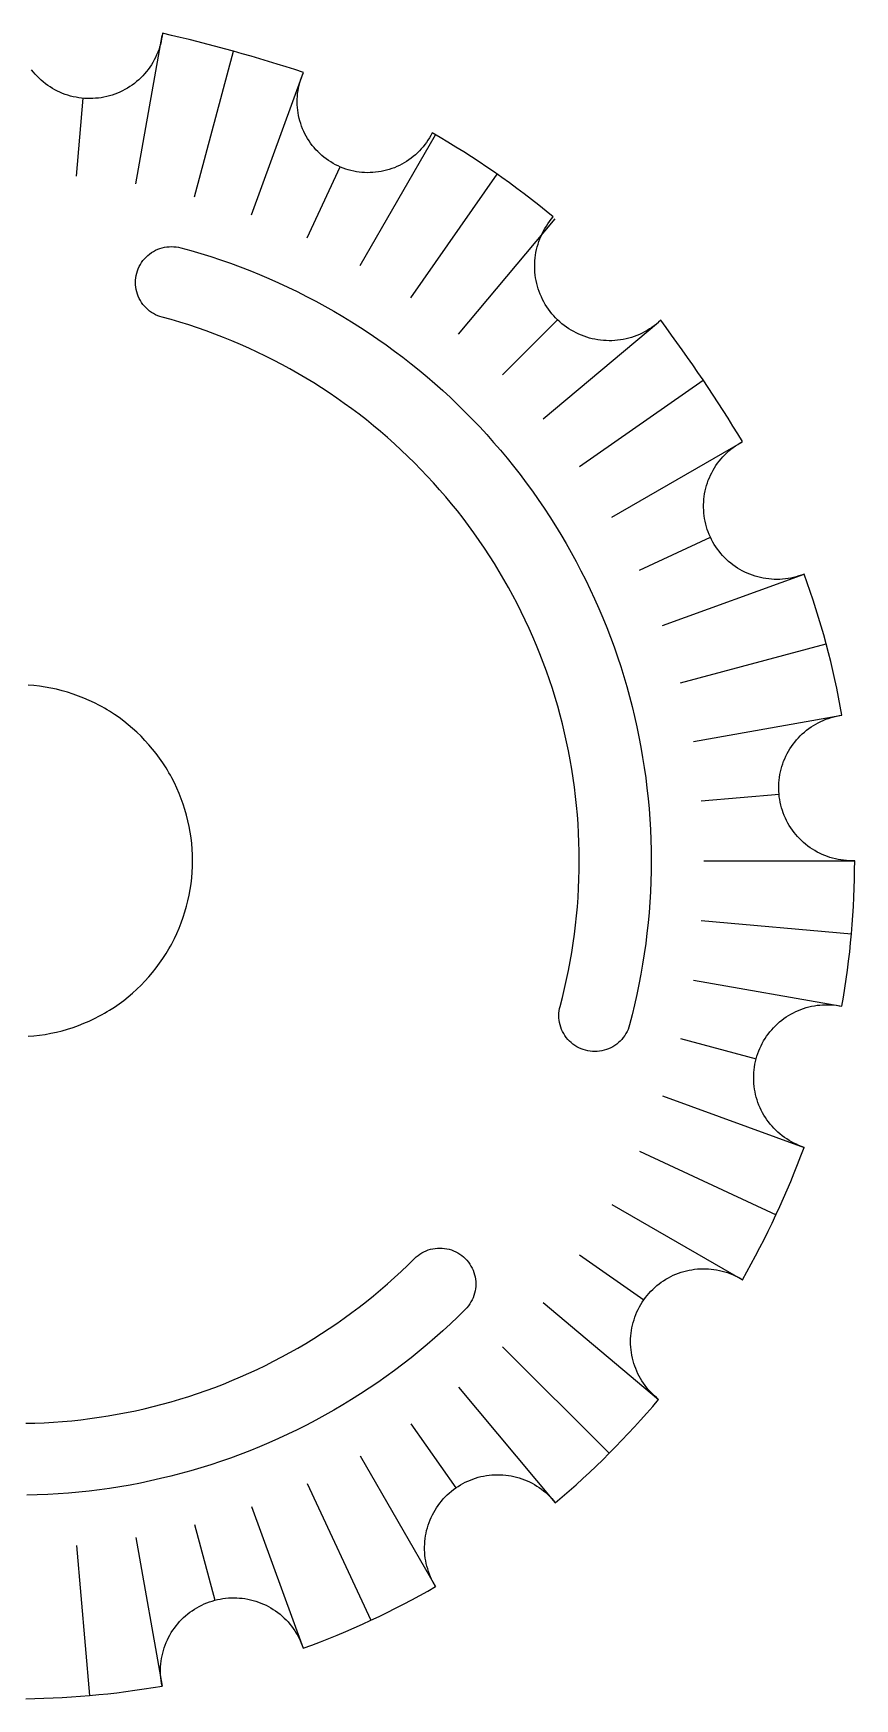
# Model space of a CAD drawing. Extents: x -105 to 105, y -35 to 35.
# Drawn here: x -69.3 to -35, y -35 to 34.6 of the extents above; entities that cross this region are included whole.
import ezdxf

# ---------------------------------------------------------------- set-up
doc = ezdxf.new("R2010")
doc.units = 0
doc.layers.get('0').update_dxf_attribs({"linetype": 'CONTINUOUS'})

msp = doc.modelspace()

# ---------------------------------------------------------------- linework, layer by layer
for points in [[(-69.618, -34.997), (-69.237, -34.99), (-68.855, -34.979), (-68.473, -34.964), (-68.092, -34.945), (-67.711, -34.922), (-67.33, -34.895), (-66.95, -34.864), (-66.57, -34.828), (-66.19, -34.789), (-65.811, -34.746), (-65.432, -34.698), (-65.054, -34.647), (-64.676, -34.591), (-64.299, -34.532), (-63.922, -34.468), (-63.944, -34.354), (-63.962, -34.24), (-63.975, -34.125), (-63.983, -34.009), (-63.988, -33.894), (-63.987, -33.778), (-63.983, -33.662), (-63.974, -33.546), (-63.961, -33.431), (-63.943, -33.317), (-63.921, -33.203), (-63.895, -33.09), (-63.865, -32.978), (-63.83, -32.868), (-63.792, -32.759), (-63.748, -32.651), (-63.702, -32.545), (-63.651, -32.441), (-63.596, -32.339), (-63.537, -32.239), (-63.474, -32.142), (-63.408, -32.047), (-63.338, -31.954), (-63.265, -31.864), (-63.189, -31.777), (-63.109, -31.693), (-63.026, -31.612), (-62.941, -31.534), (-62.852, -31.46), (-62.76, -31.389), (-62.666, -31.321), (-62.569, -31.258), (-62.471, -31.197), (-62.369, -31.141), (-62.266, -31.088), (-62.161, -31.04), (-62.054, -30.996), (-61.945, -30.955), (-61.835, -30.919), (-61.724, -30.887), (-61.611, -30.859), (-61.498, -30.835), (-61.384, -30.816), (-61.269, -30.801), (-61.154, -30.79), (-61.038, -30.784), (-60.922, -30.782), (-60.806, -30.785), (-60.691, -30.792), (-60.575, -30.803), (-60.461, -30.819), (-60.346, -30.839), (-60.233, -30.864), (-60.121, -30.893), (-60.01, -30.926), (-59.9, -30.963), (-59.792, -31.004), (-59.685, -31.049), (-59.58, -31.098), (-59.478, -31.152), (-59.377, -31.209), (-59.278, -31.27), (-59.182, -31.334), (-59.088, -31.402), (-58.997, -31.474), (-58.909, -31.549), (-58.824, -31.628), (-58.742, -31.709), (-58.663, -31.794), (-58.587, -31.882), (-58.514, -31.972), (-58.445, -32.065), (-58.38, -32.161), (-58.318, -32.259), (-58.26, -32.359), (-58.206, -32.461), (-58.156, -32.566), (-58.109, -32.672), (-58.067, -32.78), (-58.029, -32.889), (-57.671, -32.758), (-57.314, -32.622), (-56.959, -32.482), (-56.605, -32.338), (-56.253, -32.191), (-55.902, -32.039), (-55.554, -31.884), (-55.207, -31.724), (-54.862, -31.561), (-54.518, -31.394), (-54.177, -31.223), (-53.837, -31.048), (-53.5, -30.869), (-53.165, -30.687), (-52.831, -30.501), (-52.5, -30.311), (-52.559, -30.211), (-52.615, -30.11), (-52.667, -30.006), (-52.714, -29.901), (-52.758, -29.793), (-52.797, -29.684), (-52.832, -29.574), (-52.863, -29.462), (-52.89, -29.35), (-52.913, -29.236), (-52.931, -29.122), (-52.945, -29.007), (-52.955, -28.892), (-52.96, -28.776), (-52.961, -28.66), (-52.957, -28.544), (-52.949, -28.429), (-52.937, -28.313), (-52.92, -28.199), (-52.899, -28.085), (-52.874, -27.972), (-52.844, -27.86), (-52.81, -27.749), (-52.772, -27.64), (-52.73, -27.532), (-52.684, -27.426), (-52.634, -27.321), (-52.58, -27.219), (-52.522, -27.119), (-52.46, -27.021), (-52.395, -26.925), (-52.326, -26.832), (-52.254, -26.742), (-52.178, -26.654), (-52.099, -26.569), (-52.016, -26.488), (-51.931, -26.41), (-51.843, -26.335), (-51.752, -26.263), (-51.658, -26.195), (-51.562, -26.13), (-51.464, -26.069), (-51.363, -26.012), (-51.26, -25.958), (-51.156, -25.909), (-51.049, -25.864), (-50.941, -25.822), (-50.831, -25.785), (-50.72, -25.752), (-50.608, -25.723), (-50.495, -25.699), (-50.381, -25.679), (-50.266, -25.663), (-50.151, -25.652), (-50.035, -25.645), (-49.919, -25.642), (-49.803, -25.644), (-49.688, -25.65), (-49.572, -25.66), (-49.458, -25.675), (-49.343, -25.694), (-49.23, -25.718), (-49.117, -25.745), (-49.006, -25.778), (-48.896, -25.814), (-48.787, -25.854), (-48.681, -25.898), (-48.575, -25.947), (-48.472, -26), (-48.371, -26.056), (-48.272, -26.116), (-48.175, -26.18), (-48.081, -26.247), (-47.99, -26.318), (-47.901, -26.392), (-47.815, -26.47), (-47.732, -26.551), (-47.652, -26.635), (-47.576, -26.722), (-47.502, -26.812), (-47.211, -26.565), (-46.923, -26.314), (-46.637, -26.061), (-46.354, -25.805), (-46.074, -25.545), (-45.797, -25.283), (-45.523, -25.017), (-45.251, -24.749), (-44.983, -24.477), (-44.717, -24.203), (-44.455, -23.926), (-44.195, -23.646), (-43.939, -23.363), (-43.686, -23.077), (-43.435, -22.789), (-43.188, -22.498), (-43.278, -22.424), (-43.365, -22.348), (-43.449, -22.268), (-43.53, -22.185), (-43.608, -22.099), (-43.682, -22.01), (-43.753, -21.919), (-43.82, -21.825), (-43.884, -21.728), (-43.944, -21.629), (-44, -21.528), (-44.053, -21.425), (-44.102, -21.319), (-44.146, -21.213), (-44.186, -21.104), (-44.222, -20.994), (-44.255, -20.883), (-44.282, -20.77), (-44.306, -20.657), (-44.325, -20.542), (-44.34, -20.428), (-44.35, -20.312), (-44.356, -20.197), (-44.358, -20.081), (-44.355, -19.965), (-44.348, -19.849), (-44.337, -19.734), (-44.321, -19.619), (-44.301, -19.505), (-44.277, -19.392), (-44.248, -19.28), (-44.215, -19.169), (-44.178, -19.059), (-44.136, -18.951), (-44.091, -18.844), (-44.042, -18.74), (-43.988, -18.637), (-43.931, -18.536), (-43.87, -18.438), (-43.805, -18.342), (-43.737, -18.248), (-43.666, -18.157), (-43.59, -18.069), (-43.512, -17.984), (-43.431, -17.901), (-43.346, -17.822), (-43.259, -17.746), (-43.168, -17.674), (-43.075, -17.605), (-42.979, -17.54), (-42.881, -17.478), (-42.781, -17.42), (-42.679, -17.366), (-42.574, -17.316), (-42.468, -17.27), (-42.36, -17.228), (-42.251, -17.19), (-42.14, -17.156), (-42.028, -17.126), (-41.915, -17.101), (-41.801, -17.08), (-41.687, -17.063), (-41.571, -17.05), (-41.456, -17.043), (-41.34, -17.039), (-41.224, -17.04), (-41.108, -17.045), (-40.993, -17.055), (-40.878, -17.069), (-40.764, -17.087), (-40.65, -17.11), (-40.538, -17.137), (-40.426, -17.168), (-40.316, -17.203), (-40.207, -17.242), (-40.099, -17.286), (-39.994, -17.333), (-39.89, -17.385), (-39.789, -17.441), (-39.689, -17.5), (-39.502, -17.167), (-39.318, -16.833), (-39.137, -16.497), (-38.96, -16.159), (-38.786, -15.819), (-38.616, -15.477), (-38.449, -15.133), (-38.286, -14.788), (-38.127, -14.442), (-37.971, -14.093), (-37.818, -13.743), (-37.67, -13.392), (-37.524, -13.039), (-37.383, -12.684), (-37.245, -12.328), (-37.111, -11.971), (-37.22, -11.933), (-37.328, -11.891), (-37.434, -11.844), (-37.539, -11.794), (-37.641, -11.74), (-37.741, -11.682), (-37.84, -11.62), (-37.935, -11.555), (-38.028, -11.486), (-38.119, -11.413), (-38.206, -11.338), (-38.291, -11.259), (-38.373, -11.176), (-38.451, -11.091), (-38.526, -11.003), (-38.598, -10.912), (-38.666, -10.818), (-38.731, -10.722), (-38.792, -10.623), (-38.849, -10.523), (-38.902, -10.42), (-38.951, -10.315), (-38.997, -10.208), (-39.038, -10.1), (-39.075, -9.99), (-39.108, -9.879), (-39.137, -9.767), (-39.161, -9.654), (-39.181, -9.539), (-39.197, -9.425), (-39.209, -9.309), (-39.216, -9.194), (-39.218, -9.078), (-39.217, -8.962), (-39.21, -8.846), (-39.2, -8.731), (-39.185, -8.616), (-39.165, -8.502), (-39.142, -8.388), (-39.114, -8.276), (-39.082, -8.165), (-39.045, -8.055), (-39.005, -7.946), (-38.961, -7.839), (-38.912, -7.734), (-38.86, -7.63), (-38.803, -7.529), (-38.743, -7.43), (-38.679, -7.334), (-38.612, -7.239), (-38.541, -7.148), (-38.466, -7.059), (-38.388, -6.973), (-38.307, -6.891), (-38.223, -6.811), (-38.136, -6.734), (-38.046, -6.661), (-37.954, -6.592), (-37.859, -6.525), (-37.761, -6.463), (-37.661, -6.404), (-37.559, -6.349), (-37.455, -6.298), (-37.349, -6.251), (-37.242, -6.208), (-37.132, -6.169), (-37.022, -6.135), (-36.91, -6.104), (-36.797, -6.078), (-36.683, -6.056), (-36.569, -6.039), (-36.454, -6.026), (-36.338, -6.017), (-36.222, -6.012), (-36.107, -6.012), (-35.991, -6.017), (-35.875, -6.025), (-35.76, -6.038), (-35.646, -6.056), (-35.532, -6.078), (-35.467, -5.701), (-35.407, -5.324), (-35.351, -4.947), (-35.299, -4.568), (-35.252, -4.19), (-35.208, -3.81), (-35.169, -3.431), (-35.133, -3.05), (-35.102, -2.67), (-35.075, -2.289), (-35.052, -1.908), (-35.033, -1.527), (-35.019, -1.145), (-35.008, -0.764), (-35.002, -0.382), (-35, 0), (-35.116, -0.002), (-35.232, 0), (-35.348, 0.006), (-35.464, 0.017), (-35.579, 0.033), (-35.694, 0.053), (-35.807, 0.077), (-35.92, 0.105), (-36.032, 0.138), (-36.142, 0.175), (-36.251, 0.216), (-36.358, 0.261), (-36.463, 0.31), (-36.566, 0.363), (-36.668, 0.42), (-36.767, 0.481), (-36.863, 0.545), (-36.957, 0.614), (-37.049, 0.685), (-37.137, 0.761), (-37.223, 0.839), (-37.306, 0.921), (-37.385, 1.006), (-37.461, 1.094), (-37.534, 1.184), (-37.603, 1.277), (-37.669, 1.373), (-37.731, 1.471), (-37.79, 1.572), (-37.844, 1.675), (-37.894, 1.779), (-37.941, 1.886), (-37.983, 1.994), (-38.021, 2.104), (-38.055, 2.215), (-38.085, 2.327), (-38.11, 2.441), (-38.131, 2.555), (-38.148, 2.67), (-38.16, 2.786), (-38.168, 2.902), (-38.172, 3.018), (-38.171, 3.134), (-38.166, 3.25), (-38.156, 3.366), (-38.142, 3.481), (-38.123, 3.596), (-38.1, 3.71), (-38.073, 3.823), (-38.042, 3.935), (-38.006, 4.045), (-37.966, 4.154), (-37.922, 4.262), (-37.874, 4.368), (-37.822, 4.472), (-37.766, 4.573), (-37.706, 4.673), (-37.642, 4.77), (-37.575, 4.865), (-37.505, 4.957), (-37.43, 5.047), (-37.353, 5.133), (-37.272, 5.217), (-37.188, 5.297), (-37.101, 5.375), (-37.011, 5.448), (-36.919, 5.519), (-36.824, 5.585), (-36.726, 5.648), (-36.626, 5.707), (-36.524, 5.763), (-36.42, 5.814), (-36.314, 5.862), (-36.206, 5.905), (-36.097, 5.945), (-35.986, 5.98), (-35.874, 6.011), (-35.761, 6.038), (-35.647, 6.06), (-35.532, 6.078), (-35.6, 6.453), (-35.673, 6.828), (-35.749, 7.202), (-35.83, 7.575), (-35.914, 7.948), (-36.003, 8.319), (-36.096, 8.689), (-36.193, 9.059), (-36.293, 9.427), (-36.398, 9.794), (-36.507, 10.16), (-36.62, 10.525), (-36.737, 10.888), (-36.857, 11.25), (-36.982, 11.611), (-37.111, 11.971), (-37.219, 11.929), (-37.329, 11.892), (-37.44, 11.859), (-37.553, 11.83), (-37.666, 11.805), (-37.781, 11.785), (-37.896, 11.77), (-38.011, 11.758), (-38.127, 11.751), (-38.243, 11.748), (-38.359, 11.75), (-38.475, 11.756), (-38.591, 11.766), (-38.706, 11.781), (-38.82, 11.8), (-38.934, 11.824), (-39.047, 11.852), (-39.158, 11.884), (-39.268, 11.92), (-39.377, 11.961), (-39.484, 12.006), (-39.589, 12.055), (-39.693, 12.107), (-39.794, 12.164), (-39.893, 12.224), (-39.99, 12.288), (-40.085, 12.356), (-40.176, 12.427), (-40.265, 12.502), (-40.351, 12.579), (-40.434, 12.661), (-40.514, 12.745), (-40.59, 12.832), (-40.664, 12.922), (-40.733, 13.015), (-40.799, 13.111), (-40.862, 13.209), (-40.92, 13.309), (-40.975, 13.411), (-41.026, 13.515), (-41.073, 13.622), (-41.116, 13.73), (-41.155, 13.839), (-41.189, 13.95), (-41.22, 14.062), (-41.246, 14.175), (-41.267, 14.289), (-41.285, 14.404), (-41.298, 14.519), (-41.306, 14.635), (-41.31, 14.751), (-41.31, 14.867), (-41.305, 14.983), (-41.296, 15.099), (-41.283, 15.214), (-41.265, 15.329), (-41.243, 15.443), (-41.216, 15.556), (-41.186, 15.667), (-41.151, 15.778), (-41.112, 15.887), (-41.068, 15.995), (-41.021, 16.101), (-40.97, 16.205), (-40.914, 16.307), (-40.855, 16.407), (-40.793, 16.505), (-40.726, 16.6), (-40.656, 16.692), (-40.582, 16.782), (-40.505, 16.869), (-40.425, 16.953), (-40.342, 17.034), (-40.256, 17.112), (-40.167, 17.186), (-40.075, 17.257), (-39.98, 17.324), (-39.883, 17.388), (-39.784, 17.448), (-39.682, 17.504), (-39.882, 17.83), (-40.084, 18.154), (-40.288, 18.478), (-40.493, 18.8), (-40.701, 19.121), (-40.91, 19.441), (-41.121, 19.759), (-41.334, 20.077), (-41.548, 20.393), (-41.764, 20.708), (-41.983, 21.022), (-42.202, 21.334), (-42.424, 21.646), (-42.648, 21.956), (-42.873, 22.265), (-43.1, 22.572), (-43.187, 22.492), (-43.278, 22.415), (-43.372, 22.342), (-43.468, 22.273), (-43.567, 22.207), (-43.668, 22.145), (-43.772, 22.087), (-43.878, 22.033), (-43.985, 21.983), (-44.095, 21.937), (-44.206, 21.895), (-44.319, 21.858), (-44.433, 21.824), (-44.548, 21.796), (-44.664, 21.771), (-44.781, 21.752), (-44.899, 21.736), (-45.017, 21.725), (-45.136, 21.719), (-45.254, 21.717), (-45.373, 21.72), (-45.492, 21.727), (-45.61, 21.739), (-45.728, 21.755), (-45.845, 21.776), (-45.961, 21.801), (-46.076, 21.83), (-46.189, 21.864), (-46.302, 21.902), (-46.413, 21.944), (-46.522, 21.991), (-46.629, 22.042), (-46.735, 22.096), (-46.838, 22.155), (-46.939, 22.218), (-47.037, 22.284), (-47.133, 22.354), (-47.226, 22.428), (-47.316, 22.506), (-47.404, 22.586), (-47.488, 22.67), (-47.568, 22.757), (-47.646, 22.847), (-47.72, 22.94), (-47.79, 23.035), (-47.857, 23.134), (-47.92, 23.234), (-47.979, 23.338), (-48.034, 23.443), (-48.085, 23.55), (-48.132, 23.659), (-48.174, 23.77), (-48.213, 23.882), (-48.247, 23.996), (-48.276, 24.111), (-48.302, 24.227), (-48.323, 24.344), (-48.339, 24.462), (-48.351, 24.58), (-48.359, 24.698), (-48.362, 24.817), (-48.36, 24.936), (-48.354, 25.054), (-48.343, 25.173), (-48.328, 25.291), (-48.309, 25.408), (-48.285, 25.524), (-48.256, 25.639), (-48.223, 25.753), (-48.186, 25.866), (-48.144, 25.977), (-48.099, 26.087), (-48.049, 26.195), (-47.995, 26.301), (-47.937, 26.404), (-47.876, 26.506), (-47.81, 26.605), (-47.741, 26.701), (-47.668, 26.795), (-47.591, 26.886), (-47.889, 27.131), (-48.189, 27.373), (-48.491, 27.611), (-48.797, 27.846), (-49.105, 28.078), (-49.415, 28.306), (-49.728, 28.531), (-50.043, 28.753), (-50.361, 28.971), (-50.681, 29.185), (-51.003, 29.396), (-51.328, 29.603), (-51.655, 29.807), (-51.984, 30.007), (-52.316, 30.204), (-52.649, 30.397), (-52.702, 30.294), (-52.759, 30.194), (-52.819, 30.095), (-52.884, 30), (-52.952, 29.907), (-53.023, 29.816), (-53.098, 29.729), (-53.177, 29.644), (-53.258, 29.563), (-53.343, 29.484), (-53.431, 29.409), (-53.521, 29.338), (-53.614, 29.27), (-53.71, 29.206), (-53.808, 29.145), (-53.909, 29.089), (-54.011, 29.036), (-54.116, 28.987), (-54.222, 28.943), (-54.33, 28.903), (-54.44, 28.867), (-54.551, 28.835), (-54.663, 28.807), (-54.776, 28.784), (-54.89, 28.766), (-55.004, 28.751), (-55.119, 28.741), (-55.234, 28.736), (-55.349, 28.735), (-55.465, 28.739), (-55.58, 28.747), (-55.694, 28.759), (-55.808, 28.776), (-55.922, 28.798), (-56.034, 28.824), (-56.145, 28.854), (-56.255, 28.889), (-56.364, 28.927), (-56.471, 28.97), (-56.576, 29.017), (-56.68, 29.068), (-56.781, 29.124), (-56.88, 29.182), (-56.977, 29.245), (-57.071, 29.312), (-57.163, 29.382), (-57.252, 29.455), (-57.337, 29.532), (-57.42, 29.613), (-57.5, 29.696), (-57.576, 29.783), (-57.649, 29.872), (-57.718, 29.964), (-57.784, 30.059), (-57.846, 30.156), (-57.904, 30.256), (-57.958, 30.358), (-58.008, 30.461), (-58.055, 30.567), (-58.097, 30.674), (-58.135, 30.783), (-58.168, 30.894), (-58.197, 31.005), (-58.222, 31.118), (-58.243, 31.231), (-58.259, 31.346), (-58.27, 31.46), (-58.277, 31.575), (-58.28, 31.691), (-58.278, 31.806), (-58.272, 31.921), (-58.261, 32.036), (-58.246, 32.15), (-58.226, 32.264), (-58.202, 32.377), (-58.174, 32.488), (-58.141, 32.599), (-58.104, 32.708), (-58.063, 32.816), (-58.017, 32.922), (-58.381, 33.04), (-58.745, 33.156), (-59.11, 33.27), (-59.475, 33.382), (-59.841, 33.491), (-60.208, 33.599), (-60.575, 33.704), (-60.943, 33.808), (-61.312, 33.909), (-61.681, 34.008), (-62.05, 34.104), (-62.421, 34.199), (-62.791, 34.292), (-63.163, 34.382), (-63.534, 34.47), (-63.907, 34.556), (-63.922, 34.44), (-63.941, 34.324), (-63.965, 34.209), (-63.993, 34.095), (-64.026, 33.983), (-64.063, 33.871), (-64.104, 33.762), (-64.149, 33.653), (-64.199, 33.547), (-64.252, 33.443), (-64.309, 33.34), (-64.371, 33.24), (-64.436, 33.143), (-64.504, 33.048), (-64.577, 32.955), (-64.653, 32.866), (-64.732, 32.779), (-64.814, 32.696), (-64.9, 32.616), (-64.989, 32.539), (-65.08, 32.466), (-65.175, 32.396), (-65.271, 32.33), (-65.371, 32.268), (-65.472, 32.209), (-65.576, 32.155), (-65.682, 32.104), (-65.79, 32.058), (-65.899, 32.015), (-66.01, 31.977), (-66.122, 31.944), (-66.236, 31.914), (-66.351, 31.889), (-66.466, 31.868), (-66.582, 31.852), (-66.699, 31.841), (-66.816, 31.834), (-66.933, 31.831), (-67.05, 31.833), (-67.168, 31.839), (-67.284, 31.85), (-67.401, 31.865), (-67.516, 31.885), (-67.631, 31.909), (-67.745, 31.937), (-67.857, 31.97), (-67.969, 32.007), (-68.078, 32.048), (-68.187, 32.094), (-68.293, 32.144), (-68.397, 32.197), (-68.499, 32.255), (-68.599, 32.317), (-68.696, 32.382), (-68.791, 32.451), (-68.883, 32.524), (-68.972, 32.6), (-69.059, 32.679), (-69.142, 32.762), (-69.222, 32.848), (-69.299, 32.936), (-69.372, 33.028)], [(-65.016, 28.268), (-63.922, 34.468)], [(-62.571, 27.726), (-60.941, 33.807)], [(-60.183, 26.973), (-58.029, 32.889)], [(-67.498, 28.595), (-67.214, 31.843)], [(-55.648, 24.859), (-52.5, 30.311)], [(-57.869, 26.015), (-56.488, 28.977)], [(-53.536, 23.513), (-49.925, 28.67)], [(-51.549, 21.989), (-47.502, 26.812)], [(-49.703, 20.297), (-47.409, 22.591)], [(-48.011, 18.451), (-43.188, 22.498)], [(-46.487, 16.464), (-41.33, 20.075)], [(-45.141, 14.352), (-39.689, 17.5)], [(-43.985, 12.131), (-41.024, 13.512)], [(-43.027, 9.817), (-37.111, 11.971)], [(-42.274, 7.429), (-36.193, 9.059)], [(-69.519, -7.334), (-69.28, -7.315), (-69.041, -7.287), (-68.803, -7.252), (-68.566, -7.209), (-68.331, -7.158), (-68.098, -7.099), (-67.866, -7.033), (-67.637, -6.96), (-67.411, -6.879), (-67.187, -6.791), (-66.967, -6.695), (-66.749, -6.592), (-66.535, -6.482), (-66.43, -6.425), (-66.325, -6.365), (-66.221, -6.304), (-66.119, -6.242), (-65.916, -6.111), (-65.719, -5.975), (-65.526, -5.831), (-65.337, -5.682), (-65.154, -5.526), (-64.976, -5.364), (-64.803, -5.197), (-64.636, -5.024), (-64.474, -4.846), (-64.318, -4.663), (-64.169, -4.474), (-64.025, -4.281), (-63.889, -4.084), (-63.758, -3.881), (-63.696, -3.779), (-63.635, -3.675), (-63.575, -3.57), (-63.518, -3.465), (-63.408, -3.251), (-63.305, -3.033), (-63.209, -2.813), (-63.121, -2.589), (-63.04, -2.363), (-62.967, -2.134), (-62.901, -1.902), (-62.842, -1.669), (-62.791, -1.434), (-62.748, -1.197), (-62.713, -0.959), (-62.685, -0.72), (-62.666, -0.481), (-62.654, -0.241), (-62.651, -0.12), (-62.65, 0), (-62.651, 0.12), (-62.654, 0.241), (-62.666, 0.481), (-62.685, 0.72), (-62.713, 0.959), (-62.748, 1.197), (-62.791, 1.434), (-62.842, 1.669), (-62.901, 1.902), (-62.967, 2.134), (-63.04, 2.363), (-63.121, 2.589), (-63.209, 2.813), (-63.305, 3.033), (-63.408, 3.251), (-63.518, 3.465), (-63.575, 3.57), (-63.635, 3.675), (-63.696, 3.779), (-63.758, 3.881), (-63.889, 4.084), (-64.025, 4.281), (-64.169, 4.474), (-64.318, 4.663), (-64.474, 4.846), (-64.636, 5.024), (-64.803, 5.197), (-64.976, 5.364), (-65.154, 5.526), (-65.337, 5.682), (-65.526, 5.831), (-65.719, 5.975), (-65.916, 6.111), (-66.119, 6.242), (-66.221, 6.304), (-66.325, 6.365), (-66.43, 6.425), (-66.535, 6.482), (-66.749, 6.592), (-66.967, 6.695), (-67.187, 6.791), (-67.411, 6.879), (-67.637, 6.96), (-67.866, 7.033), (-68.098, 7.099), (-68.331, 7.158), (-68.566, 7.209), (-68.803, 7.252), (-69.041, 7.287), (-69.28, 7.315), (-69.519, 7.334)], [(-41.732, 4.984), (-35.532, 6.078)], [(-41.405, 2.502), (-38.16, 2.786)], [(-41.296, 0), (-35, 0)], [(-41.405, -2.502), (-35.133, -3.05)], [(-41.732, -4.984), (-35.532, -6.078)], [(-42.274, -7.429), (-39.114, -8.276)], [(-43.027, -9.817), (-37.111, -11.971)], [(-43.985, -12.131), (-38.279, -14.792)], [(-45.141, -14.352), (-39.689, -17.5)], [(-69.616, -23.496), (-69.231, -23.486), (-68.847, -23.471), (-68.463, -23.449), (-68.08, -23.421), (-67.697, -23.386), (-67.314, -23.346), (-66.933, -23.299), (-66.552, -23.246), (-66.172, -23.187), (-65.793, -23.121), (-65.415, -23.049), (-65.039, -22.971), (-64.664, -22.887), (-64.29, -22.796), (-63.918, -22.699), (-63.547, -22.597), (-63.178, -22.489), (-62.811, -22.374), (-62.446, -22.253), (-62.083, -22.127), (-61.722, -21.994), (-61.363, -21.856), (-61.007, -21.711), (-60.653, -21.561), (-60.302, -21.405), (-59.953, -21.243), (-59.607, -21.076), (-59.263, -20.903), (-58.923, -20.724), (-58.585, -20.54), (-58.251, -20.351), (-57.919, -20.156), (-57.591, -19.955), (-57.266, -19.75), (-56.945, -19.539), (-56.626, -19.323), (-56.312, -19.102), (-56.001, -18.875), (-55.694, -18.644), (-55.391, -18.407), (-55.092, -18.166), (-54.796, -17.92), (-54.505, -17.669), (-54.218, -17.413), (-53.935, -17.152), (-53.657, -16.887), (-53.383, -16.617), (-53.311, -16.55), (-53.235, -16.488), (-53.156, -16.431), (-53.072, -16.379), (-52.986, -16.332), (-52.896, -16.292), (-52.805, -16.257), (-52.711, -16.229), (-52.615, -16.206), (-52.518, -16.191), (-52.42, -16.181), (-52.322, -16.178), (-52.224, -16.181), (-52.127, -16.191), (-52.03, -16.206), (-51.934, -16.229), (-51.84, -16.257), (-51.748, -16.292), (-51.659, -16.332), (-51.572, -16.379), (-51.489, -16.431), (-51.409, -16.488), (-51.333, -16.55), (-51.262, -16.617), (-51.195, -16.689), (-51.132, -16.765), (-51.075, -16.844), (-51.023, -16.928), (-50.977, -17.014), (-50.937, -17.104), (-50.902, -17.195), (-50.873, -17.289), (-50.851, -17.385), (-50.835, -17.482), (-50.826, -17.58), (-50.822, -17.678), (-50.826, -17.776), (-50.835, -17.873), (-50.851, -17.97), (-50.873, -18.066), (-50.902, -18.16), (-50.937, -18.252), (-50.977, -18.341), (-51.023, -18.428), (-51.075, -18.511), (-51.132, -18.591), (-51.195, -18.667), (-51.262, -18.738), (-51.571, -19.043), (-51.884, -19.342), (-52.203, -19.636), (-52.527, -19.924), (-52.855, -20.207), (-53.188, -20.485), (-53.526, -20.757), (-53.868, -21.024), (-54.214, -21.285), (-54.565, -21.54), (-54.919, -21.789), (-55.278, -22.033), (-55.64, -22.271), (-56.007, -22.503), (-56.377, -22.729), (-56.751, -22.949), (-57.128, -23.162), (-57.509, -23.37), (-57.893, -23.571), (-58.28, -23.766), (-58.67, -23.955), (-59.063, -24.137), (-59.46, -24.313), (-59.859, -24.483), (-60.261, -24.646), (-60.665, -24.802), (-61.072, -24.951), (-61.482, -25.094), (-61.893, -25.23), (-62.307, -25.359), (-62.723, -25.482), (-63.141, -25.597), (-63.561, -25.706), (-63.982, -25.808), (-64.406, -25.903), (-64.83, -25.992), (-65.256, -26.073), (-65.683, -26.146), (-66.112, -26.213), (-66.541, -26.273), (-66.971, -26.326), (-67.403, -26.372), (-67.834, -26.411), (-68.267, -26.442), (-68.7, -26.467), (-69.133, -26.485), (-69.566, -26.495)], [(-46.487, -16.464), (-43.806, -18.341)], [(-48.011, -18.451), (-43.188, -22.498)], [(-49.703, -20.297), (-45.251, -24.749)], [(-51.549, -21.989), (-47.502, -26.812)], [(-53.536, -23.513), (-51.658, -26.194)], [(-55.648, -24.859), (-52.5, -30.311)], [(-57.869, -26.015), (-55.208, -31.721)], [(-60.183, -26.973), (-58.029, -32.889)], [(-62.571, -27.726), (-61.724, -30.887)], [(-65.016, -28.268), (-63.922, -34.468)], [(-67.498, -28.595), (-66.95, -34.867)]]:
    msp.add_lwpolyline(points)
msp.add_lwpolyline([(-44.403, -6.859), (-44.431, -6.953), (-44.466, -7.045), (-44.507, -7.134), (-44.553, -7.22), (-44.605, -7.304), (-44.662, -7.384), (-44.724, -7.46), (-44.791, -7.531), (-44.863, -7.598), (-44.939, -7.661), (-45.019, -7.718), (-45.102, -7.769), (-45.188, -7.816), (-45.278, -7.856), (-45.37, -7.891), (-45.464, -7.919), (-45.559, -7.942), (-45.656, -7.958), (-45.754, -7.967), (-45.852, -7.97), (-45.95, -7.967), (-46.048, -7.958), (-46.144, -7.942), (-46.24, -7.919), (-46.334, -7.891), (-46.426, -7.856), (-46.515, -7.816), (-46.602, -7.769), (-46.685, -7.718), (-46.765, -7.661), (-46.841, -7.598), (-46.913, -7.531), (-46.98, -7.46), (-47.042, -7.384), (-47.099, -7.304), (-47.151, -7.22), (-47.197, -7.134), (-47.238, -7.045), (-47.272, -6.953), (-47.301, -6.859), (-47.323, -6.763), (-47.339, -6.666), (-47.349, -6.569), (-47.352, -6.47), (-47.349, -6.372), (-47.339, -6.275), (-47.323, -6.178), (-47.301, -6.082), (-47.204, -5.71), (-47.113, -5.336), (-47.029, -4.961), (-46.951, -4.585), (-46.879, -4.207), (-46.813, -3.828), (-46.754, -3.448), (-46.701, -3.067), (-46.654, -2.686), (-46.614, -2.303), (-46.579, -1.92), (-46.551, -1.537), (-46.529, -1.153), (-46.514, -0.769), (-46.504, -0.384), (-46.501, 0), (-46.504, 0.384), (-46.514, 0.769), (-46.529, 1.153), (-46.551, 1.537), (-46.579, 1.92), (-46.614, 2.303), (-46.654, 2.686), (-46.701, 3.067), (-46.754, 3.448), (-46.813, 3.828), (-46.879, 4.207), (-46.951, 4.585), (-47.029, 4.961), (-47.113, 5.336), (-47.204, 5.71), (-47.301, 6.082), (-47.403, 6.453), (-47.511, 6.822), (-47.626, 7.189), (-47.747, 7.554), (-47.873, 7.917), (-48.006, 8.278), (-48.144, 8.637), (-48.289, 8.993), (-48.439, 9.347), (-48.595, 9.698), (-48.757, 10.047), (-48.924, 10.393), (-49.097, 10.737), (-49.276, 11.077), (-49.46, 11.415), (-49.649, 11.749), (-49.844, 12.081), (-50.045, 12.409), (-50.25, 12.734), (-50.461, 13.055), (-50.677, 13.374), (-50.898, 13.688), (-51.125, 13.999), (-51.356, 14.306), (-51.593, 14.609), (-51.834, 14.908), (-52.08, 15.204), (-52.331, 15.495), (-52.587, 15.782), (-52.848, 16.065), (-53.113, 16.343), (-53.383, 16.617), (-53.657, 16.887), (-53.935, 17.152), (-54.218, 17.413), (-54.505, 17.669), (-54.796, 17.92), (-55.092, 18.166), (-55.391, 18.407), (-55.694, 18.644), (-56.001, 18.875), (-56.312, 19.102), (-56.626, 19.323), (-56.945, 19.539), (-57.266, 19.75), (-57.591, 19.955), (-57.919, 20.156), (-58.251, 20.351), (-58.585, 20.54), (-58.923, 20.724), (-59.263, 20.903), (-59.607, 21.076), (-59.953, 21.243), (-60.302, 21.405), (-60.653, 21.561), (-61.007, 21.711), (-61.363, 21.856), (-61.722, 21.994), (-62.083, 22.127), (-62.446, 22.253), (-62.811, 22.374), (-63.178, 22.489), (-63.547, 22.597), (-63.918, 22.699), (-64.012, 22.728), (-64.104, 22.762), (-64.193, 22.803), (-64.279, 22.849), (-64.363, 22.901), (-64.443, 22.958), (-64.519, 23.02), (-64.59, 23.087), (-64.657, 23.159), (-64.72, 23.235), (-64.777, 23.315), (-64.828, 23.398), (-64.875, 23.485), (-64.915, 23.574), (-64.95, 23.666), (-64.978, 23.76), (-65.001, 23.856), (-65.017, 23.952), (-65.026, 24.05), (-65.029, 24.148), (-65.026, 24.246), (-65.017, 24.344), (-65.001, 24.441), (-64.978, 24.536), (-64.95, 24.63), (-64.915, 24.722), (-64.875, 24.812), (-64.828, 24.898), (-64.777, 24.981), (-64.72, 25.061), (-64.657, 25.137), (-64.59, 25.209), (-64.519, 25.276), (-64.443, 25.338), (-64.363, 25.395), (-64.279, 25.447), (-64.193, 25.493), (-64.104, 25.534), (-64.012, 25.569), (-63.918, 25.597), (-63.822, 25.619), (-63.725, 25.635), (-63.628, 25.645), (-63.53, 25.648), (-63.431, 25.645), (-63.334, 25.635), (-63.237, 25.619), (-63.141, 25.597), (-62.723, 25.482), (-62.307, 25.359), (-61.893, 25.23), (-61.482, 25.094), (-61.072, 24.951), (-60.665, 24.802), (-60.261, 24.646), (-59.859, 24.483), (-59.46, 24.313), (-59.063, 24.137), (-58.67, 23.955), (-58.28, 23.766), (-57.893, 23.571), (-57.509, 23.37), (-57.128, 23.162), (-56.751, 22.949), (-56.377, 22.729), (-56.007, 22.503), (-55.64, 22.271), (-55.278, 22.033), (-54.919, 21.789), (-54.565, 21.54), (-54.214, 21.285), (-53.868, 21.024), (-53.526, 20.757), (-53.188, 20.485), (-52.855, 20.207), (-52.527, 19.924), (-52.203, 19.636), (-51.884, 19.342), (-51.571, 19.043), (-51.262, 18.738), (-50.957, 18.429), (-50.658, 18.116), (-50.364, 17.797), (-50.076, 17.473), (-49.793, 17.145), (-49.515, 16.812), (-49.243, 16.474), (-48.976, 16.132), (-48.715, 15.786), (-48.46, 15.435), (-48.211, 15.081), (-47.967, 14.722), (-47.729, 14.36), (-47.497, 13.993), (-47.271, 13.623), (-47.051, 13.249), (-46.838, 12.872), (-46.63, 12.491), (-46.429, 12.107), (-46.234, 11.72), (-46.045, 11.33), (-45.863, 10.937), (-45.687, 10.54), (-45.517, 10.141), (-45.354, 9.739), (-45.198, 9.335), (-45.049, 8.928), (-44.906, 8.518), (-44.77, 8.107), (-44.641, 7.693), (-44.518, 7.277), (-44.403, 6.859), (-44.294, 6.439), (-44.192, 6.018), (-44.097, 5.594), (-44.008, 5.17), (-43.927, 4.744), (-43.854, 4.317), (-43.787, 3.888), (-43.727, 3.459), (-43.674, 3.029), (-43.628, 2.597), (-43.589, 2.166), (-43.558, 1.733), (-43.533, 1.3), (-43.515, 0.867), (-43.505, 0.434), (-43.501, 0), (-43.505, -0.434), (-43.515, -0.867), (-43.533, -1.3), (-43.558, -1.733), (-43.589, -2.166), (-43.628, -2.597), (-43.674, -3.029), (-43.727, -3.459), (-43.787, -3.888), (-43.854, -4.317), (-43.927, -4.744), (-44.008, -5.17), (-44.097, -5.594), (-44.192, -6.018), (-44.294, -6.439)], close=True)

doc.saveas('drawing.dxf')
